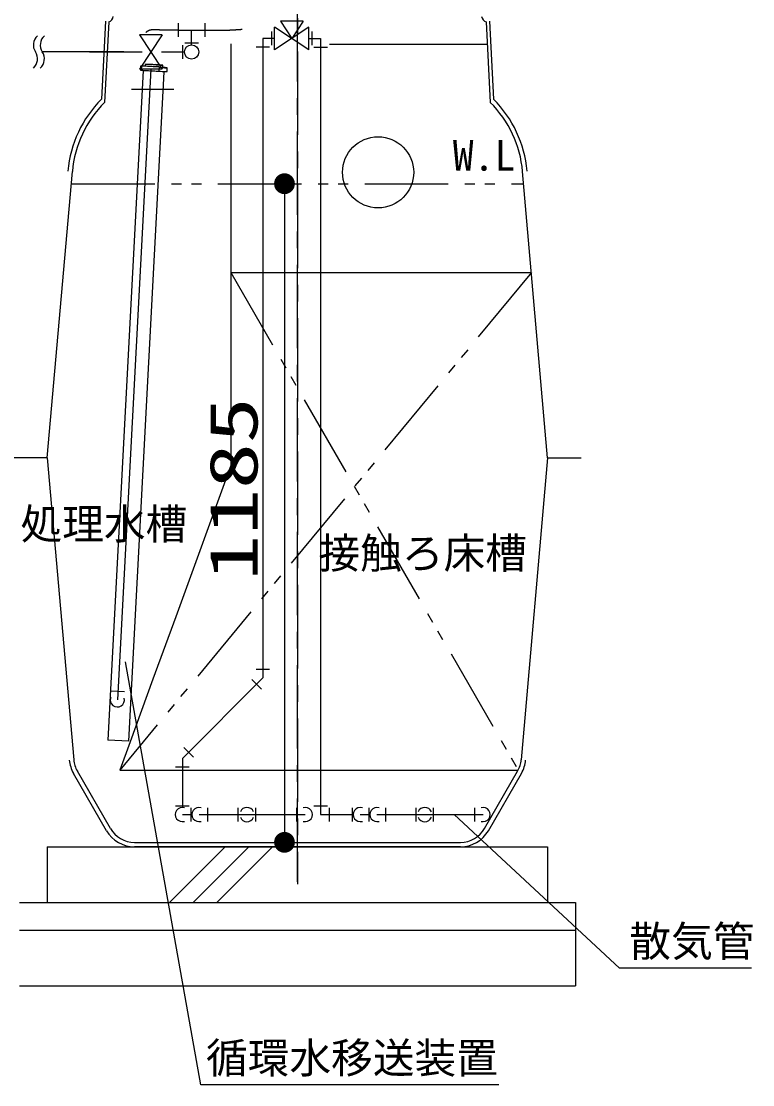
# Model space of a CAD drawing. Units: millimetres, scale not verified. Extents: x -9622 to 7696, y -6818 to 5260.
# Drawn here: x -940 to 376, y -3892 to -1979 of the extents above; entities that cross this region are included whole.
import ezdxf
from ezdxf.enums import TextEntityAlignment as Align

# ---------------------------------------------------------------- set-up
doc = ezdxf.new("R2010")
doc.units = ezdxf.units.MM
doc.header["$LTSCALE"] = 30
doc.linetypes.add('CHAIN1', pattern=[8, 5, -1, 1, -1])
doc.linetypes.add('DOUBLE_CHAIN1', pattern=[8.8, 5, -1, 0.6, -0.6, 0.6, -1])
for name, color, linetype, lineweight in [('0-0_KUTAI', 4, 'Continuous', 25), ('0-1_KIKI', 3, 'Continuous', 25), ('0-2_SEISAKU', 2, 'Continuous', 25), ('0-5_MOJI', 7, 'Continuous', 25), ('0-9_A-PIPE2', 3, 'Continuous', 25), ('0-F_0E', 3, 'Continuous', 25), ('1-2_12', 3, 'Continuous', 25), ('1-3_13', 3, 'Continuous', 25), ('1-5_15', 3, 'Continuous', 25), ('1-6_16', 3, 'DOUBLE_CHAIN1', 25), ('1-9_19', 3, 'Continuous', 25)]:
    doc.layers.add(name, color=color, linetype=linetype, lineweight=lineweight)
doc.styles.add('MS Gothic', font='')
doc.styles.add('ＭＳ ゴシック', font='')
doc.styles.get('MS Gothic').set_extended_font_data('MS Gothic')
doc.styles.get('ＭＳ ゴシック').set_extended_font_data('MS Gothic')

msp = doc.modelspace()

# ---------------------------------------------------------------- linework, layer by layer
at = {"layer": '0-0_KUTAI'}
for points in [[(-81.26, -3891.93), (-616.75, -3891.93), (-752.77, -3131.01)], [(373.73, -3682.24), (135.82, -3682.24), (-161.15, -3405.83)]]:
    msp.add_lwpolyline(points, dxfattribs=at)
at = {"layer": '0-0_KUTAI', "color": 3}
for centre, radius in [((-633.62, -2033.82), 12.8), ((-298.19, -2250.33), 64)]:
    msp.add_circle(centre, radius, dxfattribs=at)
at = {"layer": '0-1_KIKI', "linetype": 'CHAIN1'}
msp.add_line((-443.19, -1552.8), (-443.19, -3530.87), dxfattribs=at)
at = {"layer": '0-1_KIKI'}
msp.add_line((-893.2, -2763.82), (-953.19, -2763.82), dxfattribs=at)
at = {"layer": '0-2_SEISAKU'}
for p, q in [((-893.19, -3463.82), (6.81, -3463.82)), ((-893.19, -3463.82), (-893.19, -3563.82)), ((-673.14, -3563.82), (-573.14, -3463.82)), ((-630.72, -3563.82), (-530.72, -3463.82)), ((-588.29, -3563.82), (-488.29, -3463.82)), ((6.81, -3463.82), (6.81, -3563.82)), ((-943.15, -3613.82), (56.9, -3613.82)), ((-943.15, -3713.82), (56.9, -3713.82))]:
    msp.add_line(p, q, dxfattribs=at)
msp.add_lwpolyline([(-943.15, -3563.82), (56.9, -3563.82), (56.9, -3713.82)], dxfattribs=at)
at = {"layer": '0-5_MOJI', "color": 4}
for p, q in [((-586.57, -2270.82), (-466.57, -2270.82)), ((-466.57, -2270.82), (-466.57, -3455.83)), ((-586.57, -3455.83), (-466.57, -3455.83))]:
    msp.add_line(p, q, dxfattribs=at)
at = {"layer": '0-5_MOJI'}
for points in [[(-479.82, -2257.56), (-466.57, -2270.82), (-482.16, -2260.4)], [(-476.98, -2255.23), (-466.57, -2270.82), (-479.82, -2257.56)], [(-473.74, -2253.5), (-466.57, -2270.82), (-476.98, -2255.23)], [(-470.22, -2252.43), (-466.57, -2270.82), (-473.74, -2253.5)], [(-466.57, -2252.07), (-466.57, -2270.82), (-470.22, -2252.43)], [(-462.91, -2252.43), (-466.57, -2270.82), (-466.57, -2252.07)], [(-459.39, -2253.5), (-466.57, -2270.82), (-462.91, -2252.43)], [(-456.15, -2255.23), (-466.57, -2270.82), (-459.39, -2253.5)], [(-453.31, -2257.56), (-466.57, -2270.82), (-456.15, -2255.23)], [(-450.98, -2260.4), (-466.57, -2270.82), (-453.31, -2257.56)], [(-484.96, -2267.16), (-466.57, -2270.82), (-485.32, -2270.82)], [(-485.32, -2270.82), (-466.57, -2270.82), (-484.96, -2274.48)], [(-483.89, -2263.64), (-466.57, -2270.82), (-484.96, -2267.16)], [(-484.96, -2274.48), (-466.57, -2270.82), (-483.89, -2278)], [(-482.16, -2260.4), (-466.57, -2270.82), (-483.89, -2263.64)], [(-483.89, -2278), (-466.57, -2270.82), (-482.16, -2281.24)], [(-482.16, -2281.24), (-466.57, -2270.82), (-479.82, -2284.08)], [(-479.82, -2284.08), (-466.57, -2270.82), (-476.98, -2286.41)], [(-476.98, -2286.41), (-466.57, -2270.82), (-473.74, -2288.14)], [(-473.74, -2288.14), (-466.57, -2270.82), (-470.22, -2289.21)], [(-470.22, -2289.21), (-466.57, -2270.82), (-466.57, -2289.57)], [(-449.24, -2263.64), (-466.57, -2270.82), (-450.98, -2260.4)], [(-448.18, -2267.16), (-466.57, -2270.82), (-449.24, -2263.64)], [(-447.82, -2270.82), (-466.57, -2270.82), (-448.18, -2267.16)], [(-466.57, -2289.57), (-466.57, -2270.82), (-462.91, -2289.21)], [(-462.91, -2289.21), (-466.57, -2270.82), (-459.39, -2288.14)], [(-459.39, -2288.14), (-466.57, -2270.82), (-456.15, -2286.41)], [(-456.15, -2286.41), (-466.57, -2270.82), (-453.31, -2284.08)], [(-453.31, -2284.08), (-466.57, -2270.82), (-450.98, -2281.24)], [(-450.98, -2281.24), (-466.57, -2270.82), (-449.24, -2278)], [(-449.24, -2278), (-466.57, -2270.82), (-448.18, -2274.48)], [(-448.18, -2274.48), (-466.57, -2270.82), (-447.82, -2270.82)], [(-479.82, -3442.57), (-466.57, -3455.83), (-482.16, -3445.41)], [(-476.98, -3440.24), (-466.57, -3455.83), (-479.82, -3442.57)], [(-473.74, -3438.5), (-466.57, -3455.83), (-476.98, -3440.24)], [(-470.22, -3437.44), (-466.57, -3455.83), (-473.74, -3438.5)], [(-466.57, -3437.08), (-466.57, -3455.83), (-470.22, -3437.44)], [(-462.91, -3437.44), (-466.57, -3455.83), (-466.57, -3437.08)], [(-459.39, -3438.5), (-466.57, -3455.83), (-462.91, -3437.44)], [(-456.15, -3440.24), (-466.57, -3455.83), (-459.39, -3438.5)], [(-453.31, -3442.57), (-466.57, -3455.83), (-456.15, -3440.24)], [(-450.98, -3445.41), (-466.57, -3455.83), (-453.31, -3442.57)], [(-484.96, -3452.17), (-466.57, -3455.83), (-485.32, -3455.83)], [(-485.32, -3455.83), (-466.57, -3455.83), (-484.96, -3459.48)], [(-483.89, -3448.65), (-466.57, -3455.83), (-484.96, -3452.17)], [(-484.96, -3459.48), (-466.57, -3455.83), (-483.89, -3463)], [(-482.16, -3445.41), (-466.57, -3455.83), (-483.89, -3448.65)], [(-483.89, -3463), (-466.57, -3455.83), (-482.16, -3466.24)], [(-482.16, -3466.24), (-466.57, -3455.83), (-479.82, -3469.08)], [(-479.82, -3469.08), (-466.57, -3455.83), (-476.98, -3471.42)], [(-476.98, -3471.42), (-466.57, -3455.83), (-473.74, -3473.15)], [(-473.74, -3473.15), (-466.57, -3455.83), (-470.22, -3474.22)], [(-470.22, -3474.22), (-466.57, -3455.83), (-466.57, -3474.58)], [(-449.24, -3448.65), (-466.57, -3455.83), (-450.98, -3445.41)], [(-448.18, -3452.17), (-466.57, -3455.83), (-449.24, -3448.65)], [(-447.82, -3455.83), (-466.57, -3455.83), (-448.18, -3452.17)], [(-466.57, -3474.58), (-466.57, -3455.83), (-462.91, -3474.22)], [(-462.91, -3474.22), (-466.57, -3455.83), (-459.39, -3473.15)], [(-459.39, -3473.15), (-466.57, -3455.83), (-456.15, -3471.42)], [(-456.15, -3471.42), (-466.57, -3455.83), (-453.31, -3469.08)], [(-453.31, -3469.08), (-466.57, -3455.83), (-450.98, -3466.24)], [(-450.98, -3466.24), (-466.57, -3455.83), (-449.24, -3463)], [(-449.24, -3463), (-466.57, -3455.83), (-448.18, -3459.48)], [(-448.18, -3459.48), (-466.57, -3455.83), (-447.82, -3455.83)]]:
    msp.add_solid(points, dxfattribs=at)
at = {"layer": '0-9_A-PIPE2'}
msp.add_line((-563.19, -2019.11), (-563.19, -2777.87), dxfattribs=at)
msp.add_lwpolyline([(-563.21, -2777.91), (-662.25, -3050.03), (-703.2, -3162.53), (-744.09, -3274.88), (-762.63, -3325.83)], dxfattribs=at)
at = {"layer": '0-F_0E'}
for p, q in [((-657.96, -1982.05), (-657.96, -2006.59)), ((-609.57, -1982.05), (-609.57, -2006.59)), ((-422.56, -2030), (-484.43, -1989.04)), ((-484.43, -2030), (-484.43, -1989.04)), ((-432.74, -1978.59), (-453.22, -2009.52)), ((-686.44, -2002.89), (-727.4, -2002.89)), ((-727.4, -2002.89), (-686.44, -2064.75)), ((-686.44, -2002.89), (-727.4, -2064.75)), ((-657.96, -1994.32), (-689.92, -1994.32)), ((-657.96, -1994.32), (-609.57, -1994.32)), ((-633.62, -2021.02), (-633.62, -1994.32)), ((-609.57, -1994.32), (-565.88, -1994.32)), ((-489.7, -1997.25), (-489.7, -2021.79)), ((-417.29, -1997.25), (-417.29, -2021.79)), ((-649.41, -2046.09), (-649.41, -2021.55)), ((-621.35, -2018.03), (-645.88, -2018.03)), ((-493.23, -2025.31), (-517.76, -2025.31)), ((-484.43, -2009.52), (-505.49, -2009.52)), ((-422.56, -2009.52), (-401.49, -2009.52)), ((-413.76, -2025.31), (-389.23, -2025.31)), ((-401.49, -2009.52), (-401.49, -3405.83)), ((-817.56, -2033.82), (-722.29, -2033.82)), ((-687.91, -2033.82), (-646.42, -2033.82)), ((-706.92, -2064.75), (-767.14, -3199.52)), ((-686.44, -2064.75), (-727.4, -2064.75)), ((-517.76, -3144.33), (-493.23, -3144.33)), ((-507.99, -3179.97), (-525.33, -3162.62)), ((-778.56, -3183.11), (-754.06, -3184.39)), ((-647.7, -3284.98), (-630.35, -3302.33)), ((-637.93, -3320.62), (-662.46, -3320.62)), ((-662.46, -3390.03), (-637.93, -3390.03)), ((-634.4, -3418.09), (-634.4, -3393.56)), ((-604.4, -3418.09), (-604.4, -3393.56)), ((-549.99, -3418.09), (-549.99, -3393.56)), ((-518.4, -3418.09), (-518.4, -3393.56)), ((-444.99, -3393.56), (-444.99, -3418.09)), ((-413.76, -3390.03), (-389.23, -3390.03)), ((-385.7, -3418.09), (-385.7, -3393.56)), ((-344.4, -3418.09), (-344.4, -3393.56)), ((-314.4, -3418.09), (-314.4, -3393.56)), ((-284.4, -3418.09), (-284.4, -3393.56)), ((-229.99, -3418.09), (-229.99, -3393.56)), ((-198.4, -3418.09), (-198.4, -3393.56)), ((-124.99, -3393.56), (-124.99, -3418.09)), ((-650.19, -3405.83), (-632.99, -3405.83)), ((-620.19, -3405.83), (-429.19, -3405.83)), ((-401.49, -3405.83), (-342.99, -3405.83)), ((-330.19, -3405.83), (-312.99, -3405.83)), ((-300.19, -3405.83), (-109.19, -3405.83))]:
    msp.add_line(p, q, dxfattribs=at)
for points in [[(-422.56, -2030), (-422.56, -1989.04), (-484.43, -2030)], [(-433.01, -1978.59), (-473.97, -1978.59), (-453.49, -2009.52)], [(-715.9, -1998.83), (-715.94, -1998.86), (-715.98, -1998.9), (-716.03, -1998.94), (-716.07, -1998.97)], [(-713.1, -1996.65), (-713.24, -1996.75), (-713.39, -1996.85), (-713.53, -1996.95), (-713.67, -1997.05), (-713.81, -1997.16), (-713.95, -1997.26), (-714.1, -1997.37), (-714.24, -1997.48), (-714.37, -1997.59), (-714.51, -1997.69), (-714.65, -1997.8), (-714.7, -1997.84), (-714.74, -1997.88), (-714.79, -1997.91), (-714.83, -1997.95), (-714.88, -1997.98), (-714.92, -1998.02), (-714.97, -1998.06), (-715.01, -1998.09), (-715.05, -1998.13), (-715.1, -1998.16), (-715.14, -1998.2), (-715.19, -1998.24), (-715.23, -1998.27), (-715.28, -1998.31), (-715.32, -1998.35), (-715.37, -1998.38), (-715.41, -1998.42), (-715.45, -1998.46), (-715.5, -1998.49), (-715.54, -1998.53), (-715.59, -1998.57), (-715.63, -1998.6), (-715.68, -1998.64), (-715.72, -1998.68), (-715.76, -1998.71), (-715.81, -1998.75), (-715.85, -1998.79), (-715.9, -1998.83)], [(-704.68, -1994.08), (-704.98, -1994.11), (-705.28, -1994.13), (-705.58, -1994.16), (-705.87, -1994.19), (-706.17, -1994.22), (-706.46, -1994.26), (-706.76, -1994.3), (-707.05, -1994.35), (-707.34, -1994.4), (-707.63, -1994.45), (-707.91, -1994.5), (-708.2, -1994.57), (-708.48, -1994.63), (-708.76, -1994.7), (-709.04, -1994.78), (-709.32, -1994.86), (-709.6, -1994.94), (-709.87, -1995.03), (-710.03, -1995.09), (-710.2, -1995.15), (-710.36, -1995.21), (-710.52, -1995.27), (-710.68, -1995.33), (-710.83, -1995.4), (-710.99, -1995.47), (-711.15, -1995.54), (-711.31, -1995.61), (-711.46, -1995.69), (-711.61, -1995.76), (-711.77, -1995.84), (-711.92, -1995.93), (-712.07, -1996.01), (-712.22, -1996.1), (-712.37, -1996.18), (-712.52, -1996.27), (-712.66, -1996.37), (-712.81, -1996.46), (-712.95, -1996.55), (-713.1, -1996.65)], [(-694.82, -1994.13), (-695.04, -1994.12), (-695.26, -1994.11), (-695.49, -1994.11), (-695.71, -1994.1), (-695.93, -1994.09), (-696.16, -1994.08), (-696.38, -1994.08), (-696.61, -1994.07), (-696.83, -1994.06), (-697.06, -1994.06), (-697.28, -1994.05), (-697.51, -1994.05), (-697.73, -1994.04), (-697.96, -1994.04), (-698.19, -1994.03), (-698.41, -1994.03), (-698.64, -1994.02), (-698.87, -1994.02), (-699.09, -1994.01), (-699.32, -1994.01), (-699.55, -1994.01), (-699.78, -1994), (-700.01, -1994), (-700.24, -1994), (-700.47, -1993.99), (-700.77, -1993.99), (-701.07, -1993.99), (-701.37, -1993.99), (-701.67, -1993.99), (-701.97, -1993.99), (-702.28, -1993.99), (-702.58, -1994), (-702.88, -1994), (-703.18, -1994.01), (-703.48, -1994.02), (-703.78, -1994.03), (-704.08, -1994.05), (-704.38, -1994.06), (-704.68, -1994.08)], [(-689.92, -1994.32), (-690.02, -1994.32), (-690.12, -1994.31), (-690.23, -1994.31), (-690.33, -1994.3), (-690.44, -1994.3), (-690.54, -1994.3), (-690.65, -1994.29), (-690.75, -1994.29), (-690.86, -1994.28), (-690.96, -1994.28), (-691.06, -1994.27), (-691.17, -1994.27), (-691.27, -1994.27), (-691.38, -1994.26), (-691.48, -1994.26), (-691.59, -1994.25), (-691.69, -1994.25), (-691.8, -1994.24), (-691.9, -1994.24), (-692.01, -1994.24), (-692.11, -1994.23), (-692.21, -1994.23), (-692.32, -1994.22), (-692.42, -1994.22), (-692.53, -1994.21), (-692.63, -1994.21), (-692.74, -1994.21), (-692.84, -1994.2), (-692.95, -1994.2), (-693.05, -1994.19), (-693.16, -1994.19), (-693.26, -1994.19), (-693.48, -1994.18), (-693.71, -1994.17), (-693.93, -1994.16), (-694.15, -1994.15), (-694.37, -1994.14), (-694.59, -1994.14), (-694.82, -1994.13)], [(-565.88, -1994.32), (-565.16, -1994.29), (-564.45, -1994.25), (-563.76, -1994.22), (-563.08, -1994.19), (-562.42, -1994.15), (-561.78, -1994.12), (-561.15, -1994.09), (-560.53, -1994.06), (-559.93, -1994.03), (-559.35, -1994), (-558.78, -1993.97), (-558.22, -1993.94), (-557.67, -1993.91), (-557.14, -1993.88), (-556.63, -1993.85), (-556.12, -1993.82), (-555.63, -1993.79), (-555.15, -1993.76), (-554.69, -1993.74), (-554.24, -1993.71), (-553.79, -1993.68), (-553.36, -1993.66), (-552.95, -1993.63), (-552.54, -1993.61), (-552.14, -1993.58), (-551.76, -1993.56), (-551.38, -1993.53), (-551.02, -1993.51), (-550.66, -1993.48), (-550.32, -1993.46), (-549.98, -1993.43), (-549.66, -1993.41), (-549.5, -1993.4), (-549.35, -1993.39), (-549.2, -1993.38), (-549.05, -1993.37), (-548.9, -1993.36), (-548.75, -1993.35), (-548.61, -1993.33)], [(-548.61, -1993.33), (-548.47, -1993.32), (-548.33, -1993.31), (-548.19, -1993.3), (-548.05, -1993.29), (-547.92, -1993.28), (-547.79, -1993.27), (-547.66, -1993.26), (-547.53, -1993.25), (-547.4, -1993.24), (-547.28, -1993.23), (-547.16, -1993.22), (-547.03, -1993.21), (-546.92, -1993.2), (-546.8, -1993.19), (-546.68, -1993.18), (-546.57, -1993.17), (-546.45, -1993.16), (-546.34, -1993.15), (-546.23, -1993.14), (-546.12, -1993.13), (-546.02, -1993.12), (-545.91, -1993.11), (-545.81, -1993.11), (-545.71, -1993.1), (-545.6, -1993.09), (-545.49, -1993.08), (-545.37, -1993.07), (-545.25, -1993.05), (-545.14, -1993.04), (-545.03, -1993.03), (-544.92, -1993.02), (-544.81, -1993.01), (-544.7, -1993), (-544.6, -1992.99), (-544.49, -1992.98), (-544.39, -1992.97), (-544.29, -1992.96), (-544.19, -1992.95), (-544.09, -1992.94)], [(-544.09, -1992.94), (-543.99, -1992.93), (-543.9, -1992.92), (-543.8, -1992.91), (-543.71, -1992.9), (-543.62, -1992.9), (-543.53, -1992.89), (-543.44, -1992.88), (-543.35, -1992.87), (-543.26, -1992.86), (-543.17, -1992.85), (-543.08, -1992.84), (-543, -1992.83), (-542.91, -1992.82), (-542.83, -1992.81), (-542.74, -1992.81), (-542.66, -1992.8), (-542.58, -1992.79), (-542.49, -1992.78)], [(-505.49, -2009.52), (-505.49, -3160.13), (-650.19, -3304.83), (-650.19, -3393.03)]]:
    msp.add_lwpolyline(points, dxfattribs=at)
for centre, start, end in [((-767.14, -3199.52), 160.40184, 13.59816), ((-650.19, -3405.83), 73.40184, 286.59816), ((-620.19, -3405.83), 73.40184, 286.59816), ((-534.19, -3405.83), 22.9932, 157.0068), ((-429.19, -3405.83), 253.40184, 106.59816), ((-330.19, -3405.83), 73.40184, 286.59816), ((-300.19, -3405.83), 73.40184, 286.59816), ((-214.19, -3405.83), 22.9932, 157.0068), ((-109.19, -3405.83), 253.40184, 106.59816), ((-534.19, -3405.83), 202.9932, 337.0068), ((-214.19, -3405.83), 202.9932, 337.0068)]:
    msp.add_arc(centre, 12.8, start, end, dxfattribs=at)
at = {"layer": '1-2_12'}
for p, q in [((-725.4, -2059.08), (-725.8, -2066.57)), ((-723.88, -2059.16), (-725.4, -2059.08)), ((-723.88, -2059.16), (-724.27, -2066.65)), ((-717.15, -2056.07), (-717.33, -2059.51)), ((-703.51, -2056.24), (-698.77, -2056.49)), ((-691.72, -2068.38), (-691.33, -2060.89)), ((-685.4, -2061.76), (-685.19, -2057.76)), ((-677.78, -2069.12), (-677.43, -2062.46)), ((-720.72, -2066.84), (-784.57, -3271.7)), ((-725.8, -2066.57), (-724.27, -2066.65)), ((-695.87, -2068.16), (-692.39, -2068.34)), ((-684.73, -2105.75), (-682.78, -2068.85)), ((-746.63, -3273.71), (-684.62, -2103.62)), ((-746.63, -3273.71), (-784.57, -3271.7)), ((-746.63, -3273.71), (-784.57, -3271.7))]:
    msp.add_line(p, q, dxfattribs=at)
at = {"layer": '1-2_12', "linetype": 'CHAIN1'}
msp.add_line((-741.5, -2100.82), (-665.5, -2100.82), dxfattribs=at)
at = {"layer": '1-2_12'}
for points in [[(-691.33, -2060.89), (-691.36, -2060.89), (-691.7, -2060.87), (-692.41, -2060.83), (-693.46, -2060.78), (-694.84, -2060.7), (-696.52, -2060.61), (-698.45, -2060.51), (-700.61, -2060.4), (-702.93, -2060.28), (-705.37, -2060.15), (-707.87, -2060.01), (-710.38, -2059.88), (-712.85, -2059.75), (-715.22, -2059.62), (-717.44, -2059.51), (-719.45, -2059.4), (-721.22, -2059.31), (-722.71, -2059.23), (-723.88, -2059.16)], [(-724.27, -2066.65), (-723.14, -2066.71), (-721.71, -2066.79), (-720.01, -2066.88), (-718.07, -2066.98), (-715.94, -2067.1), (-713.66, -2067.22), (-711.28, -2067.34), (-708.84, -2067.47), (-706.4, -2067.6), (-704.01, -2067.73), (-701.71, -2067.85), (-699.56, -2067.96), (-697.6, -2068.07), (-695.87, -2068.16)], [(-692.39, -2068.34), (-691.88, -2068.37), (-691.72, -2068.38)], [(-691.72, -2068.38), (-689.3, -2068.51), (-686.89, -2068.64), (-684.71, -2068.75), (-682.78, -2068.85), (-681.13, -2068.94), (-679.8, -2069.01), (-678.79, -2069.06), (-678.12, -2069.1), (-677.81, -2069.12), (-677.78, -2069.12)]]:
    msp.add_lwpolyline(points, dxfattribs=at)
for centre, major_axis, start_param, end_param in [((-701.14, -2056.36), (-16.01, 0.29), 4.8608473, 6.2831853), ((-701.14, -2056.36), (-15.95, 1.4), 1.4223381, 4.5639307), ((-701.35, -2060.36), (-15.95, 1.4), 2.2492946, 3.1415927), ((-701.35, -2060.36), (-23.92, 2.1), 2.0025738, 3.9828397)]:
    msp.add_ellipse(centre, major_axis=major_axis, ratio=0.005165, start_param=start_param, end_param=end_param, dxfattribs=at)
at = {"layer": '1-3_13'}
msp.add_line((-817.56, -2033.82), (-902.15, -2033.82), dxfattribs=at)
for centre, start, end in [((-895.81, -2021.38), 131.81026, 213.55739), ((-883.4, -2021.38), 131.81026, 213.55739), ((-933.31, -2046.26), 311.81029, 33.55719), ((-920.9, -2046.26), 311.81029, 33.55719)]:
    msp.add_arc(centre, 22.5, start, end, dxfattribs=at)
at = {"layer": '1-5_15', "linetype": 'CHAIN1'}
for p, q in [((-443.19, -3526.88), (-443.19, -1871.96)), ((-755.78, -2033.82), (-817.42, -2033.82))]:
    msp.add_line(p, q, dxfattribs=at)
at = {"layer": '1-5_15'}
for p, q in [((-788.44, -1978.56), (-795.8, -2118.84)), ((-782.49, -1979.62), (-790.08, -2124.44)), ((-103.9, -1979.62), (-96.31, -2124.44)), ((-97.94, -1978.56), (-90.59, -2118.84)), ((-893.2, -2763.82), (-848.12, -2248.66)), ((6.81, -2763.82), (-38.26, -2248.66)), ((-893.2, -2763.82), (-845.67, -3307.08)), ((6.81, -2763.82), (-40.72, -3307.08)), ((6.81, -2763.82), (66.81, -2763.82)), ((-779.63, -3430.83), (-839.16, -3327.72)), ((-106.76, -3430.83), (-47.23, -3327.72)), ((-786.56, -3434.83), (-846.09, -3331.72)), ((-99.83, -3434.83), (-40.3, -3331.72)), ((-736.33, -3455.83), (-150.06, -3455.83)), ((-150.06, -3463.83), (-736.33, -3463.83))]:
    msp.add_line(p, q, dxfattribs=at)
at = {"layer": '1-5_15', "color": 4, "linetype": 'DOUBLE_CHAIN1'}
msp.add_line((-850.06, -2270.82), (-36.32, -2270.82), dxfattribs=at)
at = {"layer": '1-5_15'}
for centre, radius, start, end in [((-785.42, -1969.02), 11, 285.43582, 355), ((-100.97, -1969.02), 11, 185, 254.56418), ((-648.88, -2266.09), 208, 134.93457, 175), ((-237.5, -2266.09), 208, 5, 45.06543), ((-648.88, -2266.09), 200, 134.90852, 175), ((-237.5, -2266.09), 200, 5, 45.09148), ((-795.86, -3302.72), 58, 185, 210), ((-795.86, -3302.72), 50, 185, 210), ((-90.53, -3302.72), 50, 330, 355), ((-90.53, -3302.72), 58, 330, 355), ((-736.33, -3405.83), 58, 210, 270), ((-736.33, -3405.83), 50, 210, 270), ((-150.06, -3405.83), 50, 270, 330), ((-150.06, -3405.83), 58, 270, 330)]:
    msp.add_arc(centre, radius, start, end, dxfattribs=at)
at = {"layer": '1-6_16'}
for p, q in [((-22.33, -2430.83), (-762.63, -3325.83)), ((-563.19, -2430.83), (-46.19, -3325.83))]:
    msp.add_line(p, q, dxfattribs=at)
at = {"layer": '1-6_16', "linetype": 'Continuous'}
for p, q in [((-563.19, -2430.83), (-22.33, -2430.83)), ((-762.63, -3325.83), (-46.19, -3325.83))]:
    msp.add_line(p, q, dxfattribs=at)
at = {"layer": '1-9_19'}
msp.add_line((-385.8, -2019.7), (-101.8, -2019.7), dxfattribs=at)

# ---------------------------------------------------------------- texts
at = {"layer": '0-1_KIKI', "color": 4, "style": 'MS Gothic'}
for s, p in [('W.L', (-163.78, -2263.78)), ('処理水槽', (-941.41, -2926.93)), ('接触ろ床槽', (-405.42, -2979.49)), ('散気管', (153.9, -3677.74)), ('循環水移送装置', (-607.75, -3887.72))]:
    msp.add_text(s, height=54.99, dxfattribs=at).set_placement(p, align=Align.BOTTOM_LEFT)
at = {"layer": '0-5_MOJI', "color": 3, "style": 'ＭＳ ゴシック', "width": 1.4}
msp.add_text('1185', height=86.59, rotation=90, dxfattribs=at).set_placement((-489.07, -2985.04), align=Align.BOTTOM_LEFT)

doc.saveas('drawing.dxf')
